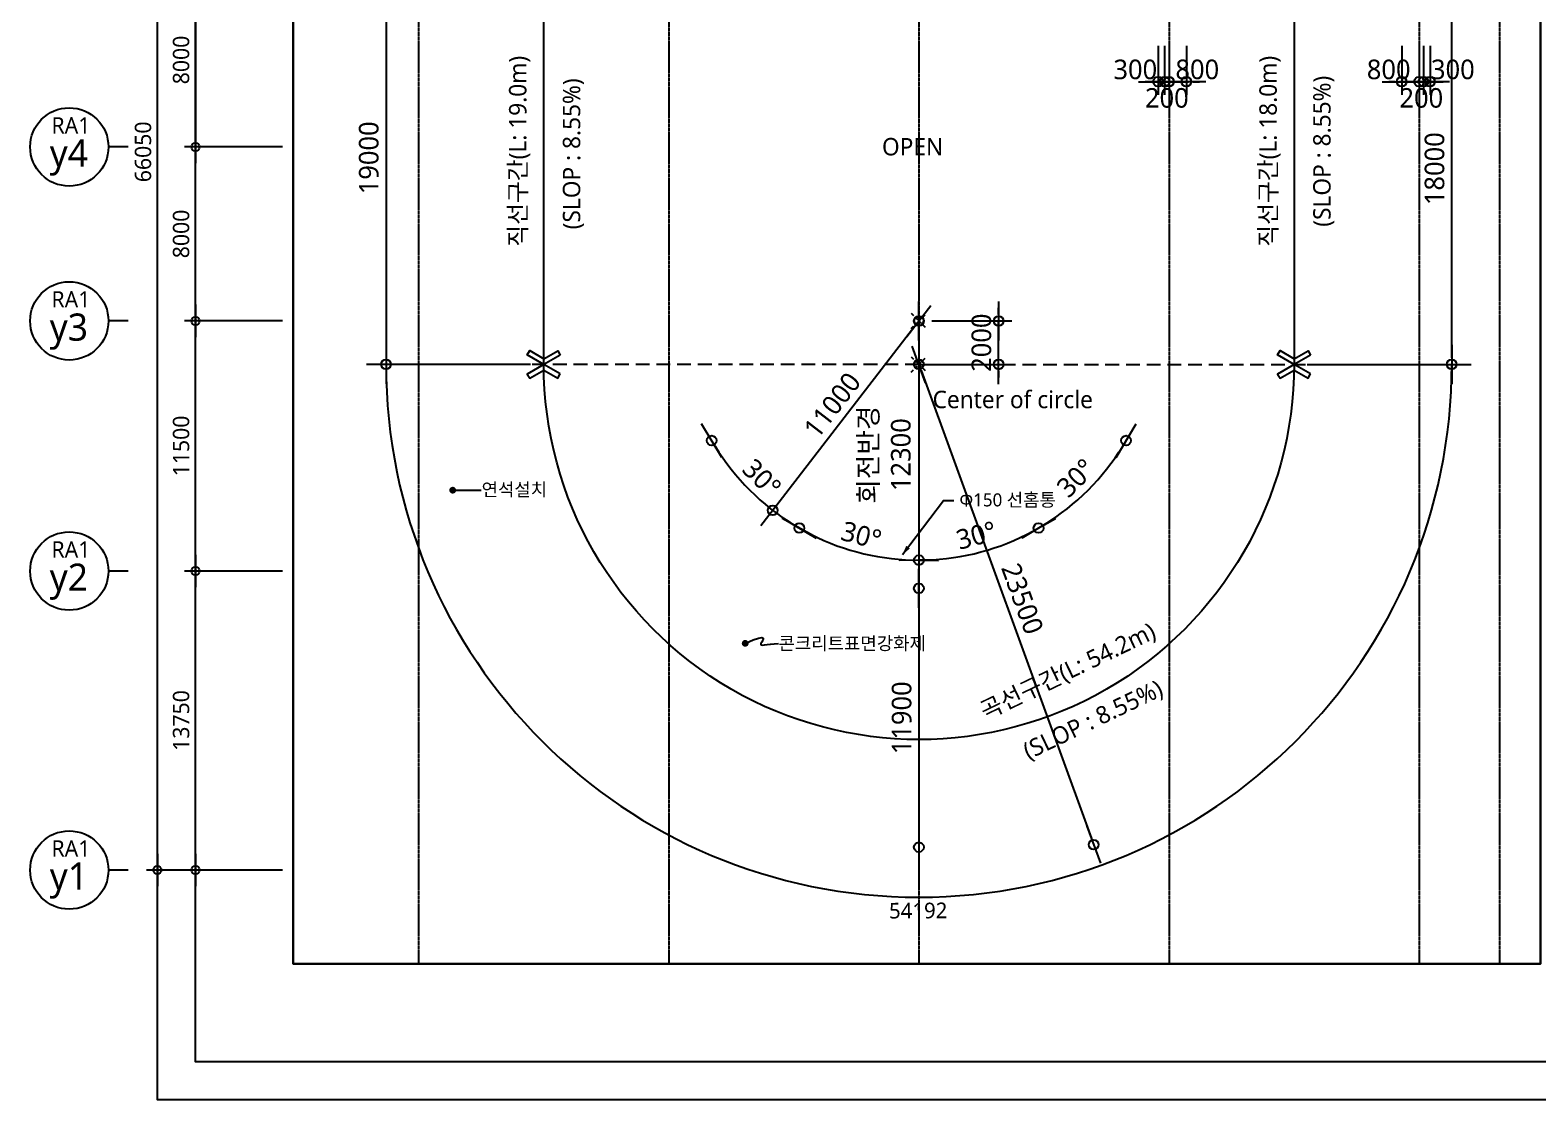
# Model space of a CAD drawing. Header units: millimetres. Extents: x 367092 to 767578, y 396038 to 811791.
# Drawn here: x 457947 to 527267, y 565247 to 614437 of the extents above; entities that cross this region are included whole.
import ezdxf
from ezdxf.enums import TextEntityAlignment as Align

# ---------------------------------------------------------------- set-up
doc = ezdxf.new("R2010")
doc.units = ezdxf.units.MM
doc.header["$LTSCALE"] = 100
doc.header["$MEASUREMENT"] = 0
doc.header["$PDSIZE"] = -10
for name, pattern in [('CENTER', [2, 1.25, -0.25, 0.25, -0.25]), ('HID', [2.5, 1.5, -1]), ('HIDDEN', [9.525, 6.35, -3.175])]:
    doc.linetypes.add(name, pattern=pattern)
doc.layers.get('0').update_dxf_attribs({"linetype": 'CONTINUOUS'})
doc.layers.get('Defpoints').update_dxf_attribs({"color": 171, "linetype": 'CONTINUOUS'})
for name, color, linetype in [('CEN(ST)', 1, 'CENTER'), ('LED', 7, 'CONTINUOUS'), ('NDIM', 7, 'CONTINUOUS'), ('SYM', 7, 'CONTINUOUS'), ('SYM(AXIS)', 7, 'CONTINUOUS'), ('SYM(STAIR)', 251, 'CONTINUOUS'), ('TEXT(AXIS)', 2, 'CONTINUOUS'), ('TEXT(MIN)', 7, 'CONTINUOUS'), ('TEXT(실명)', 3, 'CONTINUOUS'), ('TEXT-기입', 6, 'CONTINUOUS')]:
    doc.layers.add(name, color=color, linetype=linetype)
doc.styles.add('CGS', font='cgse', dxfattribs={"bigfont": 'cgs'})
doc.styles.add('나눔바른고딕', font='NanumBarunGothic.ttf')
doc.dimstyles.new('NDIM 1200', dxfattribs={"dimscale": 500, "dimtxt": 3, "dimasz": 1, "dimexe": 2, "dimexo": 2, "dimgap": 1, "dimtad": 1, "dimdec": 0, "dimdsep": 46, "dimtxsty": 'CGS', "dimblk": 'DOT0', "dimcen": 1, "dimdle": 8, "dimclrd": 2, "dimclre": 2, "dimclrt": 2, "dimadec": 0, "dimazin": 0, "dimtfac": 1, "dimtdec": 0, "dimtix": 1, "dimtmove": 2, "dimatfit": 3, "dimldrblk": 'DOT0', "dimfxl": 1, "dimtolj": 1, "dimtzin": 0, "dimlwd": -1, "dimlwe": -1, "dimarcsym": 0})

# ---------------------------------------------------------------- blocks, each defined once
blk = doc.blocks.new('DOT0')
blk.add_line((-3, 0), (3, 0))
at = {"color": 6}
blk.add_circle((0, 0), 0.75, dxfattribs=at)
blk = doc.blocks.new('*D467')
at = {"layer": 'Defpoints', "color": 0, "ltscale": 0.4, "transparency": 16777216}
for p in [(43287032, 1667740), (43282532, 1659740), (43287032, 1659740)]:
    blk.add_point(p, dxfattribs=at)
at = {"layer": 'NDIM', "ltscale": 0.4, "transparency": 16777216}
for p, q in [((43286532, 1667740), (43282032, 1667740)), ((43282532, 1667490), (43282532, 1659990)), ((43286532, 1659740), (43282032, 1659740))]:
    blk.add_line(p, q, dxfattribs=at)
at = {"layer": 'NDIM', "ltscale": 0.4, "transparency": 16777216, "xscale": 250, "yscale": 250, "zscale": 250}
for p, rotation in [((43282532, 1667740), 90), ((43282532, 1659740), 270)]:
    blk.add_blockref('DOT0', p, dxfattribs=dict(at, rotation=rotation))
at = {"layer": 'NDIM', "ltscale": 0.4, "transparency": 16777216, "insert": (43281874, 1663740), "char_height": 750, "attachment_point": 5, "rotation": 90, "style": '나눔바른고딕'}
blk.add_mtext('\\A1;8000', dxfattribs=at)
blk = doc.blocks.new('*D468')
at = {"layer": 'Defpoints', "color": 0, "ltscale": 0.4, "transparency": 16777216}
for p in [(43282532, 1659740), (43287032, 1659740), (43287032, 1651740)]:
    blk.add_point(p, dxfattribs=at)
at = {"layer": 'NDIM', "ltscale": 0.4, "transparency": 16777216}
for p, q in [((43286532, 1659740), (43282032, 1659740)), ((43282532, 1651990), (43282532, 1659490)), ((43286532, 1651740), (43282032, 1651740))]:
    blk.add_line(p, q, dxfattribs=at)
at = {"layer": 'NDIM', "ltscale": 0.4, "transparency": 16777216, "xscale": 250, "yscale": 250, "zscale": 250}
for p, rotation in [((43282532, 1659740), 90), ((43282532, 1651740), 270)]:
    blk.add_blockref('DOT0', p, dxfattribs=dict(at, rotation=rotation))
at = {"layer": 'NDIM', "ltscale": 0.4, "transparency": 16777216, "insert": (43281874, 1655740), "char_height": 750, "attachment_point": 5, "rotation": 90, "style": '나눔바른고딕'}
blk.add_mtext('\\A1;8000', dxfattribs=at)
blk = doc.blocks.new('*D469')
at = {"layer": 'Defpoints', "color": 0, "ltscale": 0.4, "transparency": 16777216}
for p in [(43282532, 1651740), (43287032, 1651740), (43287032, 1640240)]:
    blk.add_point(p, dxfattribs=at)
at = {"layer": 'NDIM', "ltscale": 0.4, "transparency": 16777216}
for p, q in [((43286532, 1651740), (43282032, 1651740)), ((43282532, 1640490), (43282532, 1651490)), ((43286532, 1640240), (43282032, 1640240))]:
    blk.add_line(p, q, dxfattribs=at)
at = {"layer": 'NDIM', "ltscale": 0.4, "transparency": 16777216, "xscale": 250, "yscale": 250, "zscale": 250}
for p, rotation in [((43282532, 1651740), 90), ((43282532, 1640240), 270)]:
    blk.add_blockref('DOT0', p, dxfattribs=dict(at, rotation=rotation))
at = {"layer": 'NDIM', "ltscale": 0.4, "transparency": 16777216, "insert": (43281874, 1645990), "char_height": 750, "attachment_point": 5, "rotation": 90, "style": '나눔바른고딕'}
blk.add_mtext('\\A1;11500', dxfattribs=at)
blk = doc.blocks.new('A$C2F20087E')
at = {"layer": 'SYM(AXIS)'}
blk.add_line((600, 0), (600, 300), dxfattribs=at)
blk.add_circle((600, 900), 600, dxfattribs=at)
blk = doc.blocks.new('*D470')
at = {"layer": 'Defpoints', "color": 0, "ltscale": 0.4, "transparency": 16777216}
for p in [(43282532, 1640240), (43287032, 1640240), (43287032, 1626490)]:
    blk.add_point(p, dxfattribs=at)
at = {"layer": 'NDIM', "ltscale": 0.4, "transparency": 16777216}
for p, q in [((43286532, 1640240), (43282032, 1640240)), ((43282532, 1626740), (43282532, 1639990)), ((43286532, 1626490), (43282032, 1626490))]:
    blk.add_line(p, q, dxfattribs=at)
at = {"layer": 'NDIM', "ltscale": 0.4, "transparency": 16777216, "xscale": 250, "yscale": 250, "zscale": 250}
for p, rotation in [((43282532, 1640240), 90), ((43282532, 1626490), 270)]:
    blk.add_blockref('DOT0', p, dxfattribs=dict(at, rotation=rotation))
at = {"layer": 'NDIM', "ltscale": 0.4, "transparency": 16777216, "insert": (43281874, 1633365), "char_height": 750, "attachment_point": 5, "rotation": 90, "style": '나눔바른고딕'}
blk.add_mtext('\\A1;13750', dxfattribs=at)
blk = doc.blocks.new('*D471')
at = {"layer": 'Defpoints', "color": 0, "ltscale": 0.4, "transparency": 16777216}
for p in [(43280782, 1692540), (43287032, 1692540), (43287032, 1626490)]:
    blk.add_point(p, dxfattribs=at)
at = {"layer": 'NDIM', "ltscale": 0.4, "transparency": 16777216}
for p, q in [((43286532, 1692540), (43280282, 1692540)), ((43280782, 1626740), (43280782, 1692290)), ((43286532, 1626490), (43280282, 1626490))]:
    blk.add_line(p, q, dxfattribs=at)
at = {"layer": 'NDIM', "ltscale": 0.4, "transparency": 16777216, "xscale": 250, "yscale": 250, "zscale": 250}
for p, rotation in [((43280782, 1692540), 90), ((43280782, 1626490), 270)]:
    blk.add_blockref('DOT0', p, dxfattribs=dict(at, rotation=rotation))
at = {"layer": 'NDIM', "ltscale": 0.4, "transparency": 16777216, "insert": (43280124, 1659515), "char_height": 750, "attachment_point": 5, "rotation": 90, "style": '나눔바른고딕'}
blk.add_mtext('\\A1;66050', dxfattribs=at)
blk = doc.blocks.new('A$C3FE61B3A')
at = {"layer": 'SYM(STAIR)', "color": 2, "linetype": 'HID'}
for points in [[(0, 707), (707, 0)], [(0, 0), (707, 707)]]:
    blk.add_lwpolyline(points, dxfattribs=at)
blk.add_circle((354, 354), 200, dxfattribs=at)
blk = doc.blocks.new('*D134')
at = {"layer": 'Defpoints', "color": 0, "ltscale": 0.4, "transparency": 16777216}
for p in [(481559, 618066), (474309, 599066), (481559, 599066)]:
    blk.add_point(p, dxfattribs=at)
at = {"layer": 'NDIM', "ltscale": 0.4, "transparency": 16777216}
for p, q in [((480959, 618066), (473709, 618066)), ((474309, 617766), (474309, 599366)), ((480959, 599066), (473709, 599066))]:
    blk.add_line(p, q, dxfattribs=at)
at = {"layer": 'NDIM', "ltscale": 0.4, "transparency": 16777216, "xscale": 300, "yscale": 300, "zscale": 300}
for p, rotation in [((474309, 618066), 90), ((474309, 599066), 270)]:
    blk.add_blockref('DOT0', p, dxfattribs=dict(at, rotation=rotation))
at = {"layer": 'NDIM', "ltscale": 0.4, "transparency": 16777216, "insert": (473519, 608566), "char_height": 900, "attachment_point": 5, "rotation": 90, "style": '나눔바른고딕'}
blk.add_mtext('\\A1;19000', dxfattribs=at)
blk = doc.blocks.new('*D135')
at = {"layer": 'Defpoints', "color": 0, "ltscale": 0.4, "transparency": 16777216}
for p in [(516059, 617066), (523309, 617066), (516059, 599066)]:
    blk.add_point(p, dxfattribs=at)
at = {"layer": 'NDIM', "ltscale": 0.4, "transparency": 16777216}
for p, q in [((516659, 617066), (523909, 617066)), ((523309, 599366), (523309, 616766)), ((516659, 599066), (523909, 599066))]:
    blk.add_line(p, q, dxfattribs=at)
at = {"layer": 'NDIM', "ltscale": 0.4, "transparency": 16777216, "xscale": 300, "yscale": 300, "zscale": 300}
for p, rotation in [((523309, 617066), 90), ((523309, 599066), 270)]:
    blk.add_blockref('DOT0', p, dxfattribs=dict(at, rotation=rotation))
at = {"layer": 'NDIM', "ltscale": 0.4, "transparency": 16777216, "insert": (522520, 608066), "char_height": 900, "attachment_point": 5, "rotation": 90, "style": '나눔바른고딕'}
blk.add_mtext('\\A1;18000', dxfattribs=at)
blk = doc.blocks.new('*D101')
at = {"layer": 'Defpoints', "color": 0, "ltscale": 0.4, "transparency": 16777216}
for p in [(509809, 614316), (510109, 614316), (510109, 612066)]:
    blk.add_point(p, dxfattribs=at)
at = {"layer": 'NDIM', "ltscale": 0.4, "transparency": 16777216}
for p, q in [((509809, 613716), (509809, 611466)), ((510109, 613716), (510109, 611466)), ((509509, 612066), (509209, 612066)), ((509809, 612066), (510109, 612066)), ((510409, 612066), (510709, 612066))]:
    blk.add_line(p, q, dxfattribs=at)
at = {"layer": 'NDIM', "ltscale": 0.4, "transparency": 16777216, "xscale": 300, "yscale": 300, "zscale": 300}
blk.add_blockref('DOT0', (509809, 612066), dxfattribs=at)
at = {"layer": 'NDIM', "ltscale": 0.4, "transparency": 16777216, "xscale": 300, "yscale": 300, "zscale": 300, "rotation": 180}
blk.add_blockref('DOT0', (510109, 612066), dxfattribs=at)
at = {"layer": 'NDIM', "ltscale": 0.4, "transparency": 16777216, "insert": (508759, 612626), "char_height": 900, "attachment_point": 5, "style": '나눔바른고딕'}
blk.add_mtext('\\A1;300', dxfattribs=at)
blk = doc.blocks.new('*D102')
at = {"layer": 'Defpoints', "color": 0, "ltscale": 0.4, "transparency": 16777216}
for p in [(510109, 614316), (510309, 614316), (510309, 612066)]:
    blk.add_point(p, dxfattribs=at)
at = {"layer": 'NDIM', "ltscale": 0.4, "transparency": 16777216}
for p, q in [((510109, 613716), (510109, 611466)), ((510309, 613716), (510309, 611466)), ((509809, 612066), (509509, 612066)), ((510109, 612066), (510309, 612066)), ((510609, 612066), (510909, 612066))]:
    blk.add_line(p, q, dxfattribs=at)
at = {"layer": 'NDIM', "ltscale": 0.4, "transparency": 16777216, "xscale": 300, "yscale": 300, "zscale": 300}
blk.add_blockref('DOT0', (510109, 612066), dxfattribs=at)
at = {"layer": 'NDIM', "ltscale": 0.4, "transparency": 16777216, "xscale": 300, "yscale": 300, "zscale": 300, "rotation": 180}
blk.add_blockref('DOT0', (510309, 612066), dxfattribs=at)
at = {"layer": 'NDIM', "ltscale": 0.4, "transparency": 16777216, "insert": (510209, 611316), "char_height": 900, "attachment_point": 5, "style": '나눔바른고딕'}
blk.add_mtext('\\A1;200', dxfattribs=at)
blk = doc.blocks.new('*D103')
at = {"layer": 'Defpoints', "color": 0, "ltscale": 0.4, "transparency": 16777216}
for p in [(510309, 614316), (511109, 614316), (511109, 612066)]:
    blk.add_point(p, dxfattribs=at)
at = {"layer": 'NDIM', "ltscale": 0.4, "transparency": 16777216}
for p, q in [((510309, 613716), (510309, 611466)), ((511109, 613716), (511109, 611466)), ((510009, 612066), (509709, 612066)), ((510309, 612066), (511109, 612066)), ((511409, 612066), (511709, 612066))]:
    blk.add_line(p, q, dxfattribs=at)
at = {"layer": 'NDIM', "ltscale": 0.4, "transparency": 16777216, "xscale": 300, "yscale": 300, "zscale": 300}
blk.add_blockref('DOT0', (510309, 612066), dxfattribs=at)
at = {"layer": 'NDIM', "ltscale": 0.4, "transparency": 16777216, "xscale": 300, "yscale": 300, "zscale": 300, "rotation": 180}
blk.add_blockref('DOT0', (511109, 612066), dxfattribs=at)
at = {"layer": 'NDIM', "ltscale": 0.4, "transparency": 16777216, "insert": (511609, 612626), "char_height": 900, "attachment_point": 5, "style": '나눔바른고딕'}
blk.add_mtext('\\A1;800', dxfattribs=at)
blk = doc.blocks.new('*D104')
at = {"layer": 'Defpoints', "color": 0, "ltscale": 0.4, "transparency": 16777216}
for p in [(521009, 614316), (521809, 614316), (521809, 612066)]:
    blk.add_point(p, dxfattribs=at)
at = {"layer": 'NDIM', "ltscale": 0.4, "transparency": 16777216}
for p, q in [((521009, 613716), (521009, 611466)), ((521809, 613716), (521809, 611466)), ((520709, 612066), (520409, 612066)), ((521009, 612066), (521809, 612066)), ((522109, 612066), (522409, 612066))]:
    blk.add_line(p, q, dxfattribs=at)
at = {"layer": 'NDIM', "ltscale": 0.4, "transparency": 16777216, "xscale": 300, "yscale": 300, "zscale": 300}
blk.add_blockref('DOT0', (521009, 612066), dxfattribs=at)
at = {"layer": 'NDIM', "ltscale": 0.4, "transparency": 16777216, "xscale": 300, "yscale": 300, "zscale": 300, "rotation": 180}
blk.add_blockref('DOT0', (521809, 612066), dxfattribs=at)
at = {"layer": 'NDIM', "ltscale": 0.4, "transparency": 16777216, "insert": (520409, 612626), "char_height": 900, "attachment_point": 5, "style": '나눔바른고딕'}
blk.add_mtext('\\A1;800', dxfattribs=at)
blk = doc.blocks.new('*D105')
at = {"layer": 'Defpoints', "color": 0, "ltscale": 0.4, "transparency": 16777216}
for p in [(521809, 614316), (522009, 614316), (522009, 612066)]:
    blk.add_point(p, dxfattribs=at)
at = {"layer": 'NDIM', "ltscale": 0.4, "transparency": 16777216}
for p, q in [((521809, 613716), (521809, 611466)), ((522009, 613716), (522009, 611466)), ((521509, 612066), (521209, 612066)), ((521809, 612066), (522009, 612066)), ((522309, 612066), (522609, 612066))]:
    blk.add_line(p, q, dxfattribs=at)
at = {"layer": 'NDIM', "ltscale": 0.4, "transparency": 16777216, "xscale": 300, "yscale": 300, "zscale": 300}
blk.add_blockref('DOT0', (521809, 612066), dxfattribs=at)
at = {"layer": 'NDIM', "ltscale": 0.4, "transparency": 16777216, "xscale": 300, "yscale": 300, "zscale": 300, "rotation": 180}
blk.add_blockref('DOT0', (522009, 612066), dxfattribs=at)
at = {"layer": 'NDIM', "ltscale": 0.4, "transparency": 16777216, "insert": (521909, 611316), "char_height": 900, "attachment_point": 5, "style": '나눔바른고딕'}
blk.add_mtext('\\A1;200', dxfattribs=at)
blk = doc.blocks.new('*D106')
at = {"layer": 'Defpoints', "color": 0, "ltscale": 0.4, "transparency": 16777216}
for p in [(522009, 614316), (522309, 614316), (522309, 612066)]:
    blk.add_point(p, dxfattribs=at)
at = {"layer": 'NDIM', "ltscale": 0.4, "transparency": 16777216}
for p, q in [((522009, 613716), (522009, 611466)), ((522309, 613716), (522309, 611466)), ((521709, 612066), (521409, 612066)), ((522009, 612066), (522309, 612066)), ((522609, 612066), (522909, 612066))]:
    blk.add_line(p, q, dxfattribs=at)
at = {"layer": 'NDIM', "ltscale": 0.4, "transparency": 16777216, "xscale": 300, "yscale": 300, "zscale": 300}
blk.add_blockref('DOT0', (522009, 612066), dxfattribs=at)
at = {"layer": 'NDIM', "ltscale": 0.4, "transparency": 16777216, "xscale": 300, "yscale": 300, "zscale": 300, "rotation": 180}
blk.add_blockref('DOT0', (522309, 612066), dxfattribs=at)
at = {"layer": 'NDIM', "ltscale": 0.4, "transparency": 16777216, "insert": (523359, 612626), "char_height": 900, "attachment_point": 5, "style": '나눔바른고딕'}
blk.add_mtext('\\A1;300', dxfattribs=at)
blk = doc.blocks.new('*D123')
at = {"layer": 'Defpoints', "color": 0, "ltscale": 0.4, "transparency": 16777216}
for p in [(498809, 601066), (498808, 588766), (498808, 588766)]:
    blk.add_point(p, dxfattribs=at)
at = {"layer": 'NDIM', "ltscale": 0.4, "transparency": 16777216}
blk.add_line((498809, 600766), (498808, 589066), dxfattribs=at)
at = {"layer": 'NDIM', "ltscale": 0.4, "transparency": 16777216, "xscale": 300, "yscale": 300, "zscale": 300}
for p, rotation in [((498809, 601066), 89.99844674379995), ((498808, 588766), 269.9984467437999)]:
    blk.add_blockref('DOT0', p, dxfattribs=dict(at, rotation=rotation))
at = {"layer": 'NDIM', "ltscale": 0.4, "transparency": 16777216, "insert": (497232, 594916), "char_height": 900, "attachment_point": 5, "rotation": 89.99845, "style": '나눔바른고딕'}
blk.add_mtext('\\A1;회전반경\\P12300', dxfattribs=at)
blk = doc.blocks.new('*D124')
at = {"layer": 'Defpoints', "color": 0, "ltscale": 0.4, "transparency": 16777216}
for p in [(498808, 588766), (498808, 576866), (498808, 576866)]:
    blk.add_point(p, dxfattribs=at)
at = {"layer": 'NDIM', "ltscale": 0.4, "transparency": 16777216}
blk.add_line((498808, 588466), (498808, 577166), dxfattribs=at)
at = {"layer": 'NDIM', "ltscale": 0.4, "transparency": 16777216, "xscale": 300, "yscale": 300, "zscale": 300}
for p, rotation in [((498808, 588766), 89.99984902634523), ((498808, 576866), 269.9998490263452)]:
    blk.add_blockref('DOT0', p, dxfattribs=dict(at, rotation=rotation))
at = {"layer": 'NDIM', "ltscale": 0.4, "transparency": 16777216, "insert": (498019, 582816), "char_height": 900, "attachment_point": 5, "rotation": 89.99985, "style": '나눔바른고딕'}
blk.add_mtext('\\A1;11900', dxfattribs=at)
blk = doc.blocks.new('*D41')
at = {"layer": 'Defpoints', "color": 0, "ltscale": 0.4, "transparency": 16777216}
for p in [(498809, 601066), (498809, 601066), (489282, 595566), (490382, 593995), (493309, 591539)]:
    blk.add_point(p, dxfattribs=at)
at = {"layer": 'NDIM', "ltscale": 0.4, "transparency": 16777216}
blk.add_line((493009, 591020), (493009, 591020), dxfattribs=at)
blk.add_arc((498809, 601066), 11000, 211.56266, 238.43734, dxfattribs=at)
at = {"layer": 'NDIM', "ltscale": 0.4, "transparency": 16777216, "xscale": 300, "yscale": 300, "zscale": 300}
for p, rotation in [((489282, 595566), 120.7813303002432), ((493309, 591539), 329.2186693528794)]:
    blk.add_blockref('DOT0', p, dxfattribs=dict(at, rotation=rotation))
at = {"layer": 'NDIM', "ltscale": 0.4, "transparency": 16777216, "insert": (491589, 593846), "char_height": 900, "attachment_point": 5, "rotation": 315, "style": '나눔바른고딕'}
blk.add_mtext('\\A1;30°', dxfattribs=at)
blk = doc.blocks.new('*D42')
at = {"layer": 'Defpoints', "color": 0, "ltscale": 0.4, "transparency": 16777216}
for p in [(498809, 601066), (498809, 601066), (493309, 591539), (495046, 590729), (498809, 590066)]:
    blk.add_point(p, dxfattribs=at)
at = {"layer": 'NDIM', "ltscale": 0.4, "transparency": 16777216}
blk.add_line((498809, 589466), (498809, 589466), dxfattribs=at)
blk.add_arc((498809, 601066), 11000, 241.56266, 268.43745, dxfattribs=at)
at = {"layer": 'NDIM', "ltscale": 0.4, "transparency": 16777216, "xscale": 300, "yscale": 300, "zscale": 300}
for p, rotation in [((493309, 591539), 150.7813299990762), ((498809, 590066), 359.2187816891463)]:
    blk.add_blockref('DOT0', p, dxfattribs=dict(at, rotation=rotation))
at = {"layer": 'NDIM', "ltscale": 0.4, "transparency": 16777216, "insert": (496166, 591203), "char_height": 900, "attachment_point": 5, "rotation": 345.00006, "style": '나눔바른고딕'}
blk.add_mtext('\\A1;30°', dxfattribs=at)
blk = doc.blocks.new('*D43')
at = {"layer": 'Defpoints', "color": 0, "ltscale": 0.4, "transparency": 16777216}
for p in [(498809, 601066), (498809, 601066), (508335, 595566), (505879, 592639), (504309, 591539)]:
    blk.add_point(p, dxfattribs=at)
at = {"layer": 'NDIM', "ltscale": 0.4, "transparency": 16777216}
blk.add_line((504609, 591020), (504609, 591020), dxfattribs=at)
blk.add_arc((498809, 601066), 11000, 301.56266, 328.43734, dxfattribs=at)
at = {"layer": 'NDIM', "ltscale": 0.4, "transparency": 16777216, "xscale": 300, "yscale": 300, "zscale": 300}
for p, rotation in [((508335, 595566), 59.21866969975711), ((504309, 591539), 210.7813306471205)]:
    blk.add_blockref('DOT0', p, dxfattribs=dict(at, rotation=rotation))
at = {"layer": 'NDIM', "ltscale": 0.4, "transparency": 16777216, "insert": (506029, 593846), "char_height": 900, "attachment_point": 5, "rotation": 45, "style": '나눔바른고딕'}
blk.add_mtext('\\A1;30°', dxfattribs=at)
blk = doc.blocks.new('*D44')
at = {"layer": 'Defpoints', "color": 0, "ltscale": 0.4, "transparency": 16777216}
for p in [(498809, 601066), (498809, 601066), (504309, 591539), (498809, 590066), (500719, 590233)]:
    blk.add_point(p, dxfattribs=at)
at = {"layer": 'NDIM', "ltscale": 0.4, "transparency": 16777216}
blk.add_line((498809, 589466), (498809, 589466), dxfattribs=at)
blk.add_arc((498809, 601066), 11000, 271.56255, 298.43734, dxfattribs=at)
at = {"layer": 'NDIM', "ltscale": 0.4, "transparency": 16777216, "xscale": 300, "yscale": 300, "zscale": 300}
for p, rotation in [((504309, 591539), 29.21867000092231), ((498809, 590066), 180.7812183108542)]:
    blk.add_blockref('DOT0', p, dxfattribs=dict(at, rotation=rotation))
at = {"layer": 'NDIM', "ltscale": 0.4, "transparency": 16777216, "insert": (501451, 591203), "char_height": 900, "attachment_point": 5, "rotation": 14.99994, "style": '나눔바른고딕'}
blk.add_mtext('\\A1;30°', dxfattribs=at)
blk = doc.blocks.new('*D64')
at = {"layer": 'Defpoints', "color": 0, "ltscale": 0.4, "transparency": 16777216}
for p in [(498809, 649441), (514070, 628566), (505170, 626040), (498809, 617066), (498809, 571497)]:
    blk.add_point(p, dxfattribs=at)
at = {"layer": 'NDIM', "ltscale": 0.4, "transparency": 16777216}
blk.add_arc((498809, 617066), 11000, 38.56266, 88.43734, dxfattribs=at)
at = {"layer": 'NDIM', "ltscale": 0.4, "transparency": 16777216, "xscale": 300, "yscale": 300, "zscale": 300}
for p, rotation in [((498809, 628066), 179.2186696996271), ((507594, 623686), 307.7813302988389)]:
    blk.add_blockref('DOT0', p, dxfattribs=dict(at, rotation=rotation))
at = {"layer": 'NDIM', "ltscale": 0.4, "transparency": 16777216, "insert": (504068, 627615), "char_height": 900, "attachment_point": 5, "rotation": 333.5, "style": '나눔바른고딕'}
blk.add_mtext('\\A1;53°', dxfattribs=at)
blk = doc.blocks.new('*D66')
at = {"layer": 'Defpoints', "color": 0, "ltscale": 0.4, "transparency": 16777216}
for p in [(498809, 601065), (502475, 601065), (498809, 599065)]:
    blk.add_point(p, dxfattribs=at)
at = {"layer": 'NDIM', "ltscale": 0.4, "transparency": 16777216}
for p, q in [((499409, 601065), (503075, 601065)), ((502475, 601365), (502475, 601665)), ((502475, 599065), (502475, 601065)), ((499409, 599065), (503075, 599065)), ((502475, 598765), (502475, 598465))]:
    blk.add_line(p, q, dxfattribs=at)
at = {"layer": 'NDIM', "ltscale": 0.4, "transparency": 16777216, "xscale": 300, "yscale": 300, "zscale": 300}
for p, rotation in [((502475, 601065), 270), ((502475, 599065), 90)]:
    blk.add_blockref('DOT0', p, dxfattribs=dict(at, rotation=rotation))
at = {"layer": 'NDIM', "ltscale": 0.4, "transparency": 16777216, "insert": (501686, 600065), "char_height": 900, "attachment_point": 5, "rotation": 90, "style": '나눔바른고딕'}
blk.add_mtext('\\A1;2000', dxfattribs=at)
blk = doc.blocks.new('*D447')
at = {"layer": 'Defpoints', "color": 0, "ltscale": 0.4, "transparency": 16777216}
for p in [(498807, 599066), (506844, 576984), (506844, 576984)]:
    blk.add_point(p, dxfattribs=at)
at = {"layer": 'NDIM', "ltscale": 0.4, "transparency": 16777216}
blk.add_line((498909, 598785), (506742, 577265), dxfattribs=at)
at = {"layer": 'NDIM', "ltscale": 0.4, "transparency": 16777216, "xscale": 300, "yscale": 300, "zscale": 300}
for p, rotation in [((498807, 599066), 109.9999475570567), ((506844, 576984), 289.9999475570568)]:
    blk.add_blockref('DOT0', p, dxfattribs=dict(at, rotation=rotation))
at = {"layer": 'NDIM', "ltscale": 0.4, "transparency": 16777216, "insert": (503567, 588295), "char_height": 900, "attachment_point": 5, "rotation": 289.99995, "style": '나눔바른고딕'}
blk.add_mtext('\\A1;23500', dxfattribs=at)
blk = doc.blocks.new('*D448')
at = {"layer": 'Defpoints', "color": 0, "ltscale": 0.4, "transparency": 16777216}
for p in [(498809, 601066), (492088, 592357), (492088, 592357)]:
    blk.add_point(p, dxfattribs=at)
at = {"layer": 'NDIM', "ltscale": 0.4, "transparency": 16777216}
blk.add_line((498625, 600828), (492271, 592595), dxfattribs=at)
at = {"layer": 'NDIM', "ltscale": 0.4, "transparency": 16777216, "xscale": 300, "yscale": 300, "zscale": 300}
for p, rotation in [((498809, 601066), 52.33984917035783), ((492088, 592357), 232.3398491703578)]:
    blk.add_blockref('DOT0', p, dxfattribs=dict(at, rotation=rotation))
at = {"layer": 'NDIM', "ltscale": 0.4, "transparency": 16777216, "insert": (494824, 597193), "char_height": 900, "attachment_point": 5, "rotation": 52.33985, "style": '나눔바른고딕'}
blk.add_mtext('\\A1;11000', dxfattribs=at)
blk = doc.blocks.new('NJKFNKDFGKFDHGFH')
at = {"layer": 'CEN(ST)', "ltscale": 0.5}
for points in [[(43292793.4, 1700115.3), (43292793.4, 1622171.2)], [(43304293.4, 1700115.3), (43304293.4, 1622171.2)], [(43315793.4, 1700115.3), (43315793.4, 1622171.2)], [(43327293.4, 1700115.3), (43327293.4, 1622171.2)], [(43338793.4, 1700115.3), (43338793.4, 1622171.2)], [(43342493.4, 1700115.3), (43342493.4, 1622171.2)]]:
    blk.add_lwpolyline(points, dxfattribs=at)
at = {"layer": 'Defpoints', "ltscale": 10000}
for points in [[(43280781.7, 1706365.3), (43350629.3, 1706365.3), (43350629.3, 1615921.2), (43280781.7, 1615921.2)], [(43282531.7, 1704615.3), (43348879.3, 1704615.3), (43348879.3, 1617671.2), (43282531.7, 1617671.2)], [(43287031.7, 1700115.3), (43344379.3, 1700115.3), (43344379.3, 1622171.2), (43287031.7, 1622171.2)]]:
    blk.add_lwpolyline(points, close=True, dxfattribs=at)
at = {"xscale": 3, "yscale": 3, "zscale": 3, "rotation": 90}
for p in [(43279431.7, 1657939.6), (43279431.7, 1649939.6), (43279431.7, 1638439.6), (43279431.7, 1624689.6)]:
    blk.add_blockref('A$C2F20087E', p, dxfattribs=at)
at = {"layer": 'TEXT(AXIS)', "style": '나눔바른고딕'}
for p in [(43276805.9, 1660732.7), (43276805.9, 1652732.7), (43276805.9, 1641232.7), (43276805.9, 1627482.7)]:
    blk.add_text('RA1', height=750, dxfattribs=at).set_placement(p, align=Align.MIDDLE_CENTER)
for s, p in [('y4', (43276710.9, 1659255.3)), ('y3', (43276710.9, 1651255.3)), ('y2', (43276710.9, 1639755.3)), ('y1', (43276710.9, 1626005.3))]:
    blk.add_text(s, height=1250, dxfattribs=at).set_placement(p, align=Align.MIDDLE)
at = {"layer": 'NDIM', "ltscale": 0.4}
for base, p1, p2, angle, picture, middle in [((43280781.7, 1692539.6), (43287031.7, 1626489.6), (43287031.7, 1692539.6), 90, '*D471', (43280124, 1659514.6)), ((43282531.7, 1659739.6), (43287031.7, 1667739.6), (43287031.7, 1659739.6), 270, '*D467', (43281874.5, 1663739.6)), ((43282531.7, 1659739.6), (43287031.7, 1651739.6), (43287031.7, 1659739.6), 90, '*D468', (43281874.5, 1655739.6)), ((43282531.7, 1651739.6), (43287031.7, 1640239.6), (43287031.7, 1651739.6), 90, '*D469', (43281874.5, 1645989.6)), ((43282531.7, 1640239.6), (43287031.7, 1626489.6), (43287031.7, 1640239.6), 90, '*D470', (43281874, 1633364.6))]:
    dim = blk.add_linear_dim(base=base, p1=p1, p2=p2, angle=angle, dimstyle='NDIM 1200', override={"dimscale": 250, "dimtxsty": '나눔바른고딕', "dimclrd": 256, "dimclre": 256, "dimclrt": 256}, dxfattribs=at)
    dim.commit()
    dim.dimension.update_dxf_attribs({"geometry": picture, "text_midpoint": middle})

msp = doc.modelspace()

# ---------------------------------------------------------------- linework, layer by layer
at = {"layer": 'Defpoints', "ltscale": 10000}
for points in [[(470047, 649441.4), (527394.6, 649441.4), (527394.6, 571497.3), (470047, 571497.3)], [(470047, 571497.3), (527394.6, 571497.3), (527394.6, 649441.4), (470047, 649441.4)]]:
    msp.add_lwpolyline(points, close=True, dxfattribs=at)
at = {"layer": 'LED', "const_width": 156.2}
for points in [[(477375.2, 593360.3, -1), (477375.2, 593204.1, -1)], [(490823.3, 586317.3, -1), (490823.3, 586161, -1)]]:
    msp.add_lwpolyline(points, format="xyb", close=True, dxfattribs=at)
at = {"layer": 'LED'}
for points in [[(477375.2, 593282.2), (478676.7, 593282.2)], [(498058.6, 590329.1), (499940.6, 592808.1), (500418.2, 592808.1)], [(490823.3, 586239.2), (491195.2, 586394.2), (491441.8, 586477.9), (491585.4, 586503.6), (491648.6, 586484.8), (491654, 586435), (491624.1, 586367.6), (491581.4, 586296.1), (491548.5, 586234), (491543.9, 586192), (491570.9, 586169.2), (491628.7, 586162.2), (491716.6, 586167.3), (491833.9, 586181.2), (491979.8, 586200.1), (492153.5, 586220.6), (492354.5, 586239.2)]]:
    msp.add_lwpolyline(points, dxfattribs=at)
msp.add_solid([(498058.6, 590329.1), (498393.5, 590597.9), (498227.5, 590723.9)], dxfattribs=at)
at = {"layer": 'NDIM', "ltscale": 0.4}
msp.add_lwpolyline([(474308.6, 599065.7, 1), (523308.6, 599065.7)], format="xyb", dxfattribs=at)
at = {"layer": 'SYM', "color": 2}
msp.add_lwpolyline([(516058.6, 617065.7), (516058.6, 599065.7, -1.0000003), (481558.6, 599065.7), (481558.6, 618065.7, -0.4142136), (498808.6, 635315.7), (510308.6, 635315.7)], format="xyb", dxfattribs=at)
for points in [[(482319.7, 599497.3), (481558.6, 599065.7), (480804.2, 599509.1), (480918.2, 599703.1), (481560.6, 599325.5), (482208.7, 599693)], [(516819.7, 599497.3), (516058.6, 599065.7), (515304.2, 599509.1), (515418.2, 599703.1), (516060.6, 599325.5), (516708.7, 599693)], [(482319.7, 598634.1), (481558.6, 599065.7), (480804.2, 598622.3), (480918.2, 598428.4), (481560.6, 598805.9), (482208.7, 598438.4)], [(516819.7, 598634.1), (516058.6, 599065.7), (515304.2, 598622.3), (515418.2, 598428.4), (516060.6, 598805.9), (516708.7, 598438.4)]]:
    msp.add_lwpolyline(points, close=True, dxfattribs=at)
at = {"layer": 'SYM', "linetype": 'HIDDEN'}
for points in [[(498808.5, 599065), (473308.5, 599065)], [(498806.9, 599065), (524306.9, 599065)]]:
    msp.add_lwpolyline(points, dxfattribs=at)

# ---------------------------------------------------------------- block references
for p in [(498455, 600712.5), (498455, 598712.1)]:
    msp.add_blockref('A$C3FE61B3A', p)
at = {"layer": 'NDIM', "ltscale": 0.4}
msp.add_blockref('NJKFNKDFGKFDHGFH', (-42816984.8, -1050673.9), dxfattribs=at)

# ---------------------------------------------------------------- texts
at = {"layer": 'NDIM', "ltscale": 0.4, "insert": (498776.3, 573947.7), "char_height": 720, "attachment_point": 5, "rotation": 0.306185, "style": '나눔바른고딕'}
msp.add_mtext('\\A1;54192', dxfattribs=at)
at = {"layer": 'TEXT(MIN)', "style": '나눔바른고딕'}
msp.add_text('OPEN', height=800, dxfattribs=at).set_placement((498519.4, 609077.8), align=Align.MIDDLE_CENTER)
msp.add_text('Center of circle', height=800, dxfattribs=at).set_placement((499438.3, 597053.7))
msp.add_text('Φ150 선홈통', height=600, dxfattribs=at).set_placement((505106.2, 592836.9), align=Align.MIDDLE_RIGHT)
at = {"layer": 'TEXT(실명)', "style": '나눔바른고딕'}
msp.add_text('연석설치', height=600, dxfattribs=at).set_placement((480209.7, 593310.9), align=Align.MIDDLE_CENTER)
msp.add_text('콘크리트표면강화제', height=600, dxfattribs=at).set_placement((492354.5, 586239.2), align=Align.MIDDLE_LEFT)
at = {"layer": 'TEXT-기입', "style": '나눔바른고딕'}
for s, rotation, p in [('직선구간(L: 19.0m)', 90, (480363.4, 608867.7)), ('직선구간(L: 18.0m)', 90, (514863.4, 608867.7)), ('(SLOP : 8.55%%%)', 90, (482838.4, 608748.8)), ('(SLOP : 8.55%%%)', 90, (517338.4, 608867.7)), ('곡선구간(L: 54.2m)', 25.650366, (505645.9, 584978.3)), ('(SLOP : 8.55%%%)', 25.650366, (506804.7, 582737.5))]:
    msp.add_text(s, height=800, rotation=rotation, dxfattribs=at).set_placement(p, align=Align.MIDDLE_CENTER)

# ---------------------------------------------------------------- dimensions: what is measured, and where the dimension line sits
at = {"layer": 'NDIM', "ltscale": 0.4}
for base, line1, line2, picture, middle in [((505170.2, 626039.5), ((498808.6, 649441.4), (498808.6, 571497.3)), ((498808.6, 617065.7), (514069.6, 628565.7)), '*D64', (504068.1, 627614.7)), ((490382.1, 593995), ((498808.6, 601065.7), (493308.6, 591539.4)), ((498808.6, 601065.7), (489282.3, 595565.7)), '*D41', (491588.5, 593845.7)), ((495046.4, 590729.1), ((498808.6, 601065.7), (498808.6, 590065.7)), ((498808.6, 601065.7), (493308.6, 591539.4)), '*D42', (496165.9, 591202.9)), ((500718.7, 590232.8), ((498808.6, 601065.7), (498808.5, 590065.7)), ((498808.6, 601065.7), (504308.6, 591539.4)), '*D44', (501451.3, 591202.9)), ((505879.2, 592639.2), ((498808.6, 601065.7), (504308.6, 591539.4)), ((498808.6, 601065.7), (508334.8, 595565.7)), '*D43', (506028.6, 593845.7))]:
    dim = msp.add_angular_dim_2l(base=base, line1=line1, line2=line2, dimstyle='NDIM 1200', override={"dimscale": 300, "dimtxsty": '나눔바른고딕', "dimclrd": 256, "dimclre": 256, "dimclrt": 256}, dxfattribs=at)
    dim.commit()
    dim.dimension.update_dxf_attribs({"geometry": picture, "text_midpoint": middle})
for base, p1, p2, angle, picture, middle in [((474308.6, 599065.7), (481558.6, 618065.7), (481558.6, 599065.7), 90, '*D134', (473519.2, 608565.7)), ((523308.6, 617065.7), (516058.6, 599065.7), (516058.6, 617065.7), 90, '*D135', (522519.9, 608065.7)), ((502474.7, 601065.2), (498808.6, 599065), (498808.6, 601065.2), 270, '*D66', (501686, 600065.1))]:
    dim = msp.add_linear_dim(base=base, p1=p1, p2=p2, angle=angle, dimstyle='NDIM 1200', override={"dimscale": 300, "dimtxsty": '나눔바른고딕', "dimclrd": 256, "dimclre": 256, "dimclrt": 256}, dxfattribs=at)
    dim.commit()
    dim.dimension.update_dxf_attribs({"geometry": picture, "text_midpoint": middle})
for base, p1, p2, picture, middle in [((510108.6, 612065.6), (509808.6, 614315.6), (510108.6, 614315.6), '*D101', (508758.6, 612625.6)), ((510308.6, 612065.6), (510108.6, 614315.6), (510308.6, 614315.6), '*D102', (510208.6, 611315.6)), ((511108.6, 612065.6), (510308.6, 614315.6), (511108.6, 614315.6), '*D103', (511608.6, 612625.6)), ((521808.6, 612065.6), (521008.6, 614315.6), (521808.6, 614315.6), '*D104', (520408.6, 612625.6)), ((522008.6, 612065.6), (521808.6, 614315.6), (522008.6, 614315.6), '*D105', (521908.6, 611315.6)), ((522308.6, 612065.6), (522008.6, 614315.6), (522308.6, 614315.6), '*D106', (523358.6, 612625.6))]:
    dim = msp.add_linear_dim(base=base, p1=p1, p2=p2, dimstyle='NDIM 1200', override={"dimscale": 300, "dimtxsty": '나눔바른고딕', "dimclrd": 256, "dimclre": 256, "dimclrt": 256}, dxfattribs=at)
    dim.commit()
    dim.dimension.update_dxf_attribs({"geometry": picture, "text_midpoint": middle, "dimtype": 160})
for p1, p2, picture, middle in [((498808.6, 601065.6), (492087.6, 592357.2), '*D448', (494823.7, 597193.3)), ((498806.8, 599066.5), (506844.3, 576983.6), '*D447', (503567.3, 588295)), ((498807.9, 588765.7), (498807.9, 576865.7), '*D124', (498018.6, 582815.7))]:
    dim = msp.add_aligned_dim(p1=p1, p2=p2, distance=0, dimstyle='NDIM 1200', override={"dimscale": 300, "dimtxsty": '나눔바른고딕', "dimclrd": 256, "dimclre": 256, "dimclrt": 256}, dxfattribs=at)
    dim.commit()
    dim.dimension.update_dxf_attribs({"geometry": picture, "text_midpoint": middle})
dim = msp.add_aligned_dim(p1=(498808.6, 601065.7), p2=(498808.2, 588765.7), distance=0, text='회전반경\\P<>', dimstyle='NDIM 1200', override={"dimscale": 300, "dimtxsty": '나눔바른고딕', "dimclrd": 256, "dimclre": 256, "dimclrt": 256}, dxfattribs=at)
dim.commit()
dim.dimension.update_dxf_attribs({"geometry": '*D123', "text_midpoint": (497231.6, 594915.7)})

doc.saveas('drawing.dxf')
